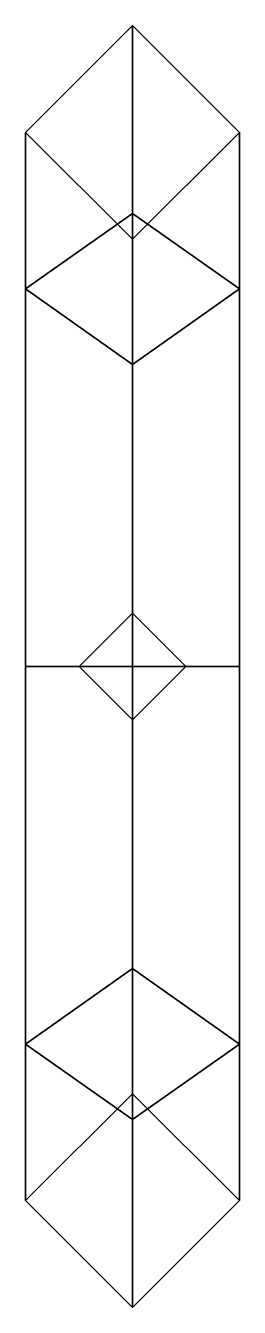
# Model space of a CAD drawing. Extents: x -0.02 to 0.02, y -0.12 to 0.12.
import ezdxf

# ---------------------------------------------------------------- set-up
doc = ezdxf.new("R2010")
doc.units = 0
doc.layers.add('CRANE2', color=1, linetype='CONTINUOUS')

msp = doc.modelspace()

# ---------------------------------------------------------------- linework, layer by layer
at = {"layer": 'CRANE2'}
for points in [[(0, 0.08485, -0.55485), (-0.02, 0.07071, -0.54071), (-0.02, 0.1, -0.47), (0, 0.12, -0.47)], [(0, 0.12, -0.47), (-0.02, 0.1, -0.47), (-0.02, 0.07071, -0.39929), (0, 0.08485, -0.38515)], [(0.02, 0.07071, -0.54071), (0, 0.08485, -0.55485), (0, 0.12, -0.47), (0.02, 0.1, -0.47)], [(0.02, 0.1, -0.47), (0, 0.12, -0.47), (0, 0.08485, -0.38515), (0.02, 0.07071, -0.39929)], [(-0.02, 0.07071, -0.54071), (0, 0.05657, -0.52657), (0, 0.08, -0.47), (-0.02, 0.1, -0.47)], [(-0.02, 0.1, -0.47), (0, 0.08, -0.47), (0, 0.05657, -0.41343), (-0.02, 0.07071, -0.39929)], [(0, 0.05657, -0.52657), (0.02, 0.07071, -0.54071), (0.02, 0.1, -0.47), (0, 0.08, -0.47)], [(0, 0.08, -0.47), (0.02, 0.1, -0.47), (0.02, 0.07071, -0.39929), (0, 0.05657, -0.41343)], [(0, 0.08485, -0.38515), (-0.02, 0.07071, -0.39929), (-0.02, 0, -0.37), (0, 0, -0.35)], [(0.02, 0.07071, -0.39929), (0, 0.08485, -0.38515), (0, 0, -0.35), (0.02, 0, -0.37)], [(-0.02, 0.07071, -0.39929), (0, 0.05657, -0.41343), (0, 0, -0.39), (-0.02, 0, -0.37)], [(0, 0.05657, -0.41343), (0.02, 0.07071, -0.39929), (0.02, 0, -0.37), (0, 0, -0.39)], [(0, 0.01, -0.35414), (-0.01, 0, -0.36), (-0.01, 0), (0, 0.01)], [(0.01, 0, -0.36), (0, 0.01, -0.35414), (0, 0.01), (0.01, 0)], [(-0.01, 0, -0.36), (0, -0.01, -0.35414), (0, -0.01), (-0.01, 0)], [(0, -0.01, -0.35414), (0.01, 0, -0.36), (0.01, 0), (0, -0.01)], [(-0.02, 0, -0.37), (0, 0, -0.39), (0, -0.05657, -0.41343), (-0.02, -0.07071, -0.39929)], [(0, 0, -0.35), (-0.02, 0, -0.37), (-0.02, -0.07071, -0.39929), (0, -0.08485, -0.38515)], [(0, 0, -0.39), (0.02, 0, -0.37), (0.02, -0.07071, -0.39929), (0, -0.05657, -0.41343)], [(0.02, 0, -0.37), (0, 0, -0.35), (0, -0.08485, -0.38515), (0.02, -0.07071, -0.39929)], [(-0.02, -0.1, -0.47), (0, -0.08, -0.47), (0, -0.05657, -0.52657), (-0.02, -0.07071, -0.54071)], [(-0.02, -0.07071, -0.39929), (0, -0.05657, -0.41343), (0, -0.08, -0.47), (-0.02, -0.1, -0.47)], [(0, -0.08, -0.47), (0.02, -0.1, -0.47), (0.02, -0.07071, -0.54071), (0, -0.05657, -0.52657)], [(0, -0.05657, -0.41343), (0.02, -0.07071, -0.39929), (0.02, -0.1, -0.47), (0, -0.08, -0.47)], [(0, -0.12, -0.47), (-0.02, -0.1, -0.47), (-0.02, -0.07071, -0.54071), (0, -0.08485, -0.55485)], [(0, -0.08485, -0.38515), (-0.02, -0.07071, -0.39929), (-0.02, -0.1, -0.47), (0, -0.12, -0.47)], [(0.02, -0.1, -0.47), (0, -0.12, -0.47), (0, -0.08485, -0.55485), (0.02, -0.07071, -0.54071)], [(0.02, -0.07071, -0.39929), (0, -0.08485, -0.38515), (0, -0.12, -0.47), (0.02, -0.1, -0.47)]]:
    msp.add_3dface(points, dxfattribs=at)

doc.saveas('drawing.dxf')
